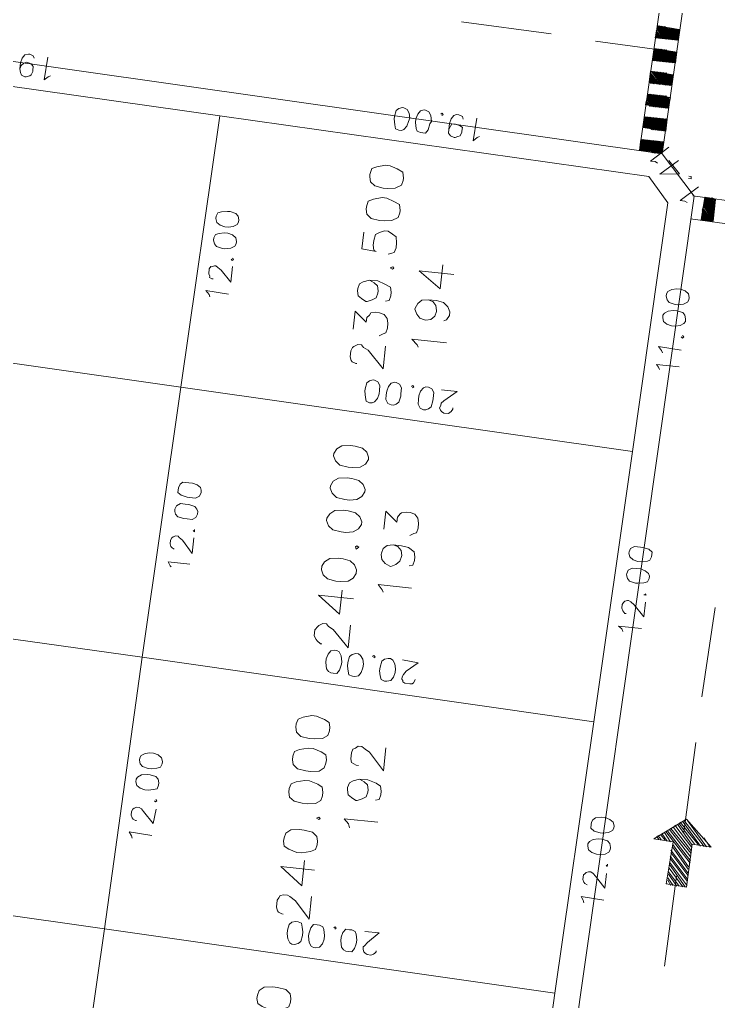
# Model space of a CAD drawing. Header units: metres. Extents: x -977055 to 805873, y -1033982 to 242021.
# Drawn here: x 2542.32 to 2573.11, y 827.98 to 871.23 of the extents above; entities that cross this region are included whole.
import ezdxf

# ---------------------------------------------------------------- set-up
doc = ezdxf.new("R2010")
doc.units = ezdxf.units.M
for name, color, linetype in [('PDF_acera', 7, 'Continuous'), ('PDF_areas por lote', 7, 'Continuous'), ('PDF_COTAS', 7, 'Continuous'), ('PDF_linea de centro', 7, 'Continuous'), ('PDF_LOTES', 7, 'Continuous'), ('PDF_No. lotes', 7, 'Continuous'), ('PDF_PASO DE CEBRA', 7, 'Continuous'), ('PDF_VIAS', 7, 'Continuous')]:
    doc.layers.add(name, color=color, linetype=linetype)

# ---------------------------------------------------------------- blocks, each defined once
blk = doc.blocks.new('CALLE')
at = {"layer": 'PDF_acera', "lineweight": 9}
blk.add_lwpolyline([(-236.319552, -99.828288), (-218.538432, -128.48976), (-140.386176, -131.156928), (-139.031424, -129.886848), (-137.973024, -98.769888), (-139.243104, -97.415136), (-233.102016, -94.1976)], dxfattribs=at)
at = {"layer": 'PDF_areas por lote', "lineweight": 9}
for points in [[(-170.021376, -118.921824), (-170.19072, -118.96416), (-170.275392, -119.133504), (-170.360064, -119.429856), (-170.360064, -119.5992), (-170.275392, -119.895552), (-170.19072, -120.064896), (-170.021376, -120.107232), (-169.894368, -120.107232), (-169.725024, -120.064896), (-169.598016, -119.895552), (-169.55568, -119.5992), (-169.55568, -119.429856), (-169.598016, -119.133504), (-169.725024, -118.96416), (-169.894368, -118.921824)], [(-164.433024, -119.260512), (-164.602368, -119.302848), (-164.68704, -119.472192), (-164.771712, -119.768544), (-164.771712, -119.937888), (-164.68704, -120.23424), (-164.602368, -120.403584), (-164.433024, -120.44592), (-164.306016, -120.44592), (-164.136672, -120.403584), (-164.009664, -120.23424), (-163.967328, -119.937888), (-163.967328, -119.768544), (-164.009664, -119.472192), (-164.136672, -119.302848), (-164.306016, -119.260512)], [(-162.697248, -119.260512), (-162.866592, -119.302848), (-162.9936, -119.472192), (-163.035936, -119.768544), (-163.035936, -119.937888), (-162.9936, -120.23424), (-162.866592, -120.403584), (-162.697248, -120.44592), (-162.57024, -120.44592), (-162.400896, -120.403584), (-162.316224, -120.23424), (-162.231552, -119.937888), (-162.231552, -119.768544), (-162.316224, -119.472192), (-162.400896, -119.302848), (-162.57024, -119.260512)], [(-161.554176, -119.260512), (-161.72352, -119.302848), (-161.850528, -119.472192), (-161.892864, -119.768544), (-161.892864, -119.937888), (-161.850528, -120.23424), (-161.72352, -120.403584), (-161.554176, -120.44592), (-161.427168, -120.44592), (-161.257824, -120.403584), (-161.173152, -120.23424), (-161.08848, -119.937888), (-161.08848, -119.768544), (-161.173152, -119.472192), (-161.257824, -119.302848), (-161.427168, -119.260512)], [(-160.411104, -119.260512), (-160.580448, -119.302848), (-160.707456, -119.472192), (-160.749792, -119.768544), (-160.749792, -119.937888), (-160.707456, -120.23424), (-160.580448, -120.403584), (-160.411104, -120.44592), (-160.284096, -120.44592), (-160.114752, -120.403584), (-160.03008, -120.23424), (-159.945408, -119.937888), (-159.945408, -119.768544), (-160.03008, -119.472192), (-160.114752, -119.302848), (-160.284096, -119.260512)], [(-154.822752, -119.556864), (-154.992096, -119.641536), (-155.119104, -119.81088), (-155.16144, -120.107232), (-155.16144, -120.276576), (-155.119104, -120.530592), (-154.992096, -120.699936), (-154.822752, -120.784608), (-154.695744, -120.784608), (-154.5264, -120.699936), (-154.399392, -120.530592), (-154.357056, -120.276576), (-154.357056, -120.107232), (-154.399392, -119.81088), (-154.5264, -119.641536), (-154.695744, -119.556864)], [(-153.086976, -119.556864), (-153.25632, -119.641536), (-153.383328, -119.81088), (-153.425664, -120.107232), (-153.425664, -120.276576), (-153.383328, -120.530592), (-153.25632, -120.699936), (-153.086976, -120.784608), (-153.002304, -120.784608), (-152.83296, -120.699936), (-152.705952, -120.530592), (-152.663616, -120.276576), (-152.663616, -120.107232), (-152.705952, -119.81088), (-152.83296, -119.641536), (-153.002304, -119.556864)], [(-151.943904, -119.556864), (-152.113248, -119.641536), (-152.240256, -119.81088), (-152.282592, -120.107232), (-152.282592, -120.276576), (-152.240256, -120.530592), (-152.113248, -120.699936), (-151.943904, -120.784608), (-151.859232, -120.784608), (-151.689888, -120.699936), (-151.56288, -120.530592), (-151.520544, -120.276576), (-151.520544, -120.107232), (-151.56288, -119.81088), (-151.689888, -119.641536), (-151.859232, -119.556864)], [(-150.800832, -119.556864), (-150.970176, -119.641536), (-151.097184, -119.81088), (-151.13952, -120.107232), (-151.13952, -120.276576), (-151.097184, -120.530592), (-150.970176, -120.699936), (-150.800832, -120.784608), (-150.71616, -120.784608), (-150.546816, -120.699936), (-150.419808, -120.530592), (-150.377472, -120.276576), (-150.377472, -120.107232), (-150.419808, -119.81088), (-150.546816, -119.641536), (-150.71616, -119.556864)], [(-142.079616, -119.768544), (-142.24896, -119.81088), (-142.375968, -119.980224), (-142.418304, -120.276576), (-142.418304, -120.44592), (-142.375968, -120.699936), (-142.24896, -120.911616), (-142.079616, -120.953952), (-141.994944, -120.953952), (-141.783264, -120.911616), (-141.698592, -120.699936), (-141.61392, -120.44592), (-141.61392, -120.276576), (-141.698592, -119.980224), (-141.783264, -119.81088), (-141.994944, -119.768544)], [(-140.936544, -119.768544), (-141.105888, -119.81088), (-141.232896, -119.980224), (-141.275232, -120.276576), (-141.275232, -120.44592), (-141.232896, -120.699936), (-141.105888, -120.911616), (-140.936544, -120.953952), (-140.851872, -120.953952), (-140.640192, -120.911616), (-140.55552, -120.699936), (-140.470848, -120.44592), (-140.470848, -120.276576), (-140.55552, -119.980224), (-140.640192, -119.81088), (-140.851872, -119.768544)], [(-163.501632, -120.318912), (-163.543968, -120.403584), (-163.501632, -120.44592), (-163.459296, -120.403584)], [(-153.89136, -120.6576), (-153.976032, -120.699936), (-153.89136, -120.784608), (-153.849024, -120.699936)], [(-144.027072, -120.826944), (-144.069408, -120.911616), (-144.027072, -120.953952), (-143.984736, -120.911616)]]:
    blk.add_lwpolyline(points, close=True, dxfattribs=at)
for points in [[(-166.973184, -119.514528), (-166.973184, -119.472192), (-166.930848, -119.345184), (-166.888512, -119.302848), (-166.761504, -119.260512), (-166.507488, -119.260512), (-166.422816, -119.302848), (-166.338144, -119.345184), (-166.295808, -119.472192), (-166.295808, -119.5992), (-166.338144, -119.683872), (-166.465152, -119.895552), (-167.057856, -120.44592), (-166.253472, -120.44592)], [(-165.32208, -120.44592), (-165.32208, -119.260512), (-165.914784, -120.064896), (-165.025728, -120.064896)], [(-157.405248, -119.853216), (-157.405248, -119.81088), (-157.320576, -119.683872), (-157.27824, -119.641536), (-157.151232, -119.556864), (-156.939552, -119.556864), (-156.812544, -119.641536), (-156.770208, -119.683872), (-156.685536, -119.81088), (-156.685536, -119.937888), (-156.770208, -120.02256), (-156.85488, -120.191904), (-157.447584, -120.784608), (-156.6432, -120.784608)], [(-155.711808, -120.784608), (-155.711808, -119.556864), (-156.304512, -120.361248), (-155.457792, -120.361248)], [(-147.498624, -120.02256), (-147.498624, -119.980224), (-147.456288, -119.853216), (-147.413952, -119.81088), (-147.286944, -119.768544), (-147.075264, -119.768544), (-146.948256, -119.81088), (-146.90592, -119.853216), (-146.821248, -119.980224), (-146.821248, -120.107232), (-146.90592, -120.191904), (-146.990592, -120.361248), (-147.583296, -120.953952), (-146.778912, -120.953952)], [(-146.313216, -119.768544), (-145.678176, -119.768544), (-146.016864, -120.191904), (-145.84752, -120.191904), (-145.762848, -120.276576), (-145.678176, -120.318912), (-145.63584, -120.488256), (-145.63584, -120.615264), (-145.678176, -120.784608), (-145.805184, -120.911616), (-145.974528, -120.953952), (-146.143872, -120.953952), (-146.313216, -120.911616), (-146.355552, -120.826944), (-146.440224, -120.699936)], [(-144.535104, -120.149568), (-144.619776, -120.318912), (-144.704448, -120.44592), (-144.873792, -120.488256), (-144.958464, -120.488256), (-145.127808, -120.44592), (-145.21248, -120.318912), (-145.297152, -120.149568), (-145.297152, -120.107232), (-145.21248, -119.937888), (-145.127808, -119.81088), (-144.958464, -119.768544), (-144.873792, -119.768544), (-144.704448, -119.81088), (-144.619776, -119.937888), (-144.535104, -120.149568), (-144.535104, -120.44592), (-144.619776, -120.699936), (-144.704448, -120.911616), (-144.873792, -120.953952), (-145.0008, -120.953952), (-145.170144, -120.911616), (-145.21248, -120.784608)], [(-142.884, -119.768544), (-143.476704, -119.768544), (-143.51904, -120.276576), (-143.476704, -120.191904), (-143.30736, -120.149568), (-143.138016, -120.149568), (-142.926336, -120.191904), (-142.841664, -120.318912), (-142.756992, -120.488256), (-142.756992, -120.615264), (-142.841664, -120.784608), (-142.926336, -120.911616), (-143.138016, -120.953952), (-143.30736, -120.953952), (-143.476704, -120.911616), (-143.51904, -120.826944), (-143.561376, -120.699936)]]:
    blk.add_lwpolyline(points, dxfattribs=at)
at = {"layer": 'PDF_COTAS', "lineweight": 9}
for points in [[(-138.481056, -107.152416), (-138.354048, -107.194752), (-138.269376, -107.279424), (-138.22704, -107.364096), (-138.22704, -107.406432), (-138.269376, -107.53344), (-138.354048, -107.618112), (-138.481056, -107.618112), (-138.523392, -107.618112), (-138.6504, -107.575776), (-138.692736, -107.53344), (-138.735072, -107.406432), (-138.735072, -107.364096), (-138.692736, -107.237088), (-138.608064, -107.194752), (-138.481056, -107.152416), (-138.269376, -107.152416), (-138.100032, -107.194752), (-137.973024, -107.279424), (-137.930688, -107.406432), (-137.930688, -107.448768), (-137.973024, -107.575776), (-138.057696, -107.618112)], [(-138.608064, -108.253152), (-138.6504, -108.16848), (-138.777408, -108.041472), (-137.973024, -108.083808)], [(-138.523392, -122.054688), (-138.481056, -122.097024), (-138.43872, -122.054688), (-138.481056, -122.012352)], [(-138.989088, -122.35104), (-138.86208, -122.393376), (-138.777408, -122.435712), (-138.777408, -122.56272), (-138.777408, -122.605056), (-138.819744, -122.732064), (-138.86208, -122.816736), (-138.989088, -122.816736), (-139.031424, -122.816736), (-139.158432, -122.7744), (-139.200768, -122.689728), (-139.243104, -122.605056), (-139.243104, -122.56272), (-139.200768, -122.435712), (-139.116096, -122.35104), (-138.989088, -122.35104), (-138.777408, -122.35104), (-138.608064, -122.393376), (-138.481056, -122.478048), (-138.43872, -122.56272), (-138.43872, -122.647392), (-138.481056, -122.7744), (-138.565728, -122.816736)], [(-139.116096, -123.451776), (-139.158432, -123.367104), (-139.28544, -123.240096), (-138.481056, -123.282432)], [(-139.370112, -129.75984), (-139.327776, -129.675168), (-139.327776, -129.505824), (-138.777408, -130.098528)], [(-165.449088, -129.97152), (-165.364416, -129.929184), (-165.237408, -129.844512), (-165.279744, -130.648896)], [(-164.814048, -130.013856), (-164.771712, -129.929184), (-164.729376, -129.886848), (-164.644704, -129.844512), (-164.47536, -129.844512), (-164.433024, -129.886848), (-164.390688, -129.929184), (-164.348352, -130.013856), (-164.348352, -130.098528), (-164.390688, -130.1832), (-164.47536, -130.267872), (-164.856384, -130.648896), (-164.348352, -130.648896)], [(-155.838816, -130.310208), (-155.754144, -130.267872), (-155.669472, -130.140864), (-155.669472, -130.945248)], [(-155.203776, -130.352544), (-155.203776, -130.310208), (-155.16144, -130.267872), (-155.119104, -130.225536), (-155.034432, -130.1832), (-154.907424, -130.1832), (-154.822752, -130.225536), (-154.780416, -130.267872), (-154.73808, -130.352544), (-154.73808, -130.39488), (-154.780416, -130.479552), (-154.865088, -130.60656), (-155.246112, -130.987584), (-154.73808, -130.987584)], [(-139.200768, -130.479552), (-139.751136, -129.886848), (-139.666464, -130.564224), (-139.243104, -130.140864)], [(-146.567232, -130.60656), (-146.48256, -130.564224), (-146.397888, -130.479552), (-146.397888, -131.283936)], [(-145.974528, -130.648896), (-145.889856, -130.60656), (-145.762848, -130.479552), (-145.805184, -131.283936)], [(-164.052, -130.60656), (-164.094336, -130.648896), (-164.052, -130.648896), (-164.009664, -130.648896)], [(-140.640192, -130.945248), (-140.597856, -130.860576), (-140.597856, -130.691232), (-140.047488, -131.283936)], [(-154.484064, -130.902912), (-154.484064, -130.945248), (-154.484064, -130.987584), (-154.441728, -130.945248)], [(-139.793472, -130.902912), (-139.793472, -130.987584), (-139.7088, -130.987584), (-139.7088, -130.902912)], [(-145.339488, -131.2416), (-145.381824, -131.283936), (-145.339488, -131.326272), (-145.297152, -131.283936)]]:
    blk.add_lwpolyline(points, dxfattribs=at)
for points in [[(-164.729376, -114.645888), (-164.68704, -113.841504), (-164.814048, -113.926176), (-164.89872, -113.968512), (-164.814048, -113.926176), (-164.68704, -113.841504)], [(-163.797984, -114.688224), (-164.306016, -114.645888), (-163.924992, -114.264864), (-163.84032, -114.180192), (-163.797984, -114.09552), (-163.797984, -114.010848), (-163.84032, -113.926176), (-163.882656, -113.88384), (-163.967328, -113.841504), (-164.094336, -113.841504), (-164.179008, -113.88384), (-164.221344, -113.926176), (-164.26368, -114.010848), (-164.26368, -114.053184), (-164.26368, -114.010848), (-164.221344, -113.926176), (-164.179008, -113.88384), (-164.094336, -113.841504), (-163.967328, -113.841504), (-163.882656, -113.88384), (-163.84032, -113.926176), (-163.797984, -114.010848), (-163.797984, -114.09552), (-163.84032, -114.180192), (-163.924992, -114.264864), (-164.306016, -114.645888)], [(-162.908928, -113.88384), (-163.035936, -113.926176), (-163.120608, -114.053184), (-163.162944, -114.222528), (-163.162944, -114.349536), (-163.120608, -114.51888), (-163.078272, -114.645888), (-162.951264, -114.688224), (-162.866592, -114.688224), (-162.739584, -114.645888), (-162.654912, -114.561216), (-162.612576, -114.349536), (-162.612576, -114.264864), (-162.654912, -114.053184), (-162.739584, -113.926176), (-162.824256, -113.88384)], [(-162.908928, -113.88384), (-163.035936, -113.926176), (-163.120608, -114.053184), (-163.162944, -114.222528), (-163.162944, -114.349536), (-163.120608, -114.51888), (-163.078272, -114.645888), (-162.951264, -114.688224), (-162.866592, -114.688224), (-162.739584, -114.645888), (-162.654912, -114.561216), (-162.612576, -114.349536), (-162.612576, -114.264864), (-162.654912, -114.053184), (-162.739584, -113.926176), (-162.824256, -113.88384)], [(-162.14688, -113.926176), (-162.273888, -113.968512), (-162.35856, -114.053184), (-162.400896, -114.264864), (-162.400896, -114.391872), (-162.35856, -114.561216), (-162.316224, -114.688224), (-162.189216, -114.73056), (-162.104544, -114.73056), (-161.977536, -114.688224), (-161.892864, -114.561216), (-161.850528, -114.391872), (-161.850528, -114.264864), (-161.892864, -114.09552), (-161.977536, -113.968512), (-162.062208, -113.926176)], [(-162.14688, -113.926176), (-162.273888, -113.968512), (-162.35856, -114.053184), (-162.400896, -114.264864), (-162.400896, -114.391872), (-162.35856, -114.561216), (-162.316224, -114.688224), (-162.189216, -114.73056), (-162.104544, -114.73056), (-161.977536, -114.688224), (-161.892864, -114.561216), (-161.850528, -114.391872), (-161.850528, -114.264864), (-161.892864, -114.09552), (-161.977536, -113.968512), (-162.062208, -113.926176)], [(-155.119104, -114.94224), (-155.119104, -114.180192), (-155.246112, -114.264864), (-155.288448, -114.3072), (-155.246112, -114.264864), (-155.119104, -114.180192)], [(-154.187712, -114.984576), (-154.73808, -114.984576), (-154.31472, -114.603552), (-154.230048, -114.476544), (-154.187712, -114.434208), (-154.187712, -114.349536), (-154.230048, -114.264864), (-154.272384, -114.222528), (-154.357056, -114.180192), (-154.484064, -114.180192), (-154.568736, -114.222528), (-154.611072, -114.264864), (-154.653408, -114.349536), (-154.611072, -114.264864), (-154.568736, -114.222528), (-154.484064, -114.180192), (-154.357056, -114.180192), (-154.272384, -114.222528), (-154.230048, -114.264864), (-154.187712, -114.349536), (-154.187712, -114.434208), (-154.230048, -114.476544), (-154.31472, -114.603552), (-154.73808, -114.984576)], [(-153.340992, -114.222528), (-153.425664, -114.264864), (-153.510336, -114.349536), (-153.552672, -114.561216), (-153.552672, -114.688224), (-153.552672, -114.857568), (-153.468, -114.984576), (-153.340992, -115.026912), (-153.25632, -115.026912), (-153.171648, -114.984576), (-153.086976, -114.899904), (-153.04464, -114.688224), (-153.04464, -114.561216), (-153.04464, -114.391872), (-153.129312, -114.264864), (-153.25632, -114.222528)], [(-153.340992, -114.222528), (-153.425664, -114.264864), (-153.510336, -114.349536), (-153.552672, -114.561216), (-153.552672, -114.688224), (-153.552672, -114.857568), (-153.468, -114.984576), (-153.340992, -115.026912), (-153.25632, -115.026912), (-153.171648, -114.984576), (-153.086976, -114.899904), (-153.04464, -114.688224), (-153.04464, -114.561216), (-153.04464, -114.391872), (-153.129312, -114.264864), (-153.25632, -114.222528)], [(-152.578944, -114.264864), (-152.663616, -114.264864), (-152.748288, -114.391872), (-152.790624, -114.603552), (-152.790624, -114.688224), (-152.790624, -114.899904), (-152.705952, -115.026912), (-152.578944, -115.069248), (-152.494272, -115.069248), (-152.4096, -115.026912), (-152.324928, -114.899904), (-152.282592, -114.73056), (-152.282592, -114.603552), (-152.282592, -114.391872), (-152.367264, -114.3072), (-152.494272, -114.264864)], [(-152.578944, -114.264864), (-152.663616, -114.264864), (-152.748288, -114.391872), (-152.790624, -114.603552), (-152.790624, -114.688224), (-152.790624, -114.899904), (-152.705952, -115.026912), (-152.578944, -115.069248), (-152.494272, -115.069248), (-152.4096, -115.026912), (-152.324928, -114.899904), (-152.282592, -114.73056), (-152.282592, -114.603552), (-152.282592, -114.391872), (-152.367264, -114.3072), (-152.494272, -114.264864)], [(-163.459296, -114.645888), (-163.501632, -114.688224), (-163.543968, -114.645888), (-163.501632, -114.603552), (-163.543968, -114.645888), (-163.501632, -114.688224)], [(-145.551168, -115.280928), (-145.508832, -114.476544), (-145.63584, -114.603552), (-145.720512, -114.645888), (-145.63584, -114.603552), (-145.508832, -114.476544)], [(-144.57744, -115.323264), (-145.127808, -115.323264), (-144.746784, -114.94224), (-144.662112, -114.815232), (-144.619776, -114.73056), (-144.619776, -114.688224), (-144.662112, -114.603552), (-144.662112, -114.561216), (-144.746784, -114.51888), (-144.916128, -114.51888), (-145.0008, -114.561216), (-145.043136, -114.561216), (-145.085472, -114.645888), (-145.085472, -114.688224), (-145.085472, -114.645888), (-145.043136, -114.561216), (-145.0008, -114.561216), (-144.916128, -114.51888), (-144.746784, -114.51888), (-144.662112, -114.561216), (-144.662112, -114.603552), (-144.619776, -114.688224), (-144.619776, -114.73056), (-144.662112, -114.815232), (-144.746784, -114.94224), (-145.127808, -115.323264)], [(-143.73072, -114.561216), (-143.857728, -114.603552), (-143.9424, -114.688224), (-143.984736, -114.899904), (-143.984736, -114.984576), (-143.9424, -115.196256), (-143.857728, -115.323264), (-143.773056, -115.3656), (-143.688384, -115.3656), (-143.561376, -115.323264), (-143.476704, -115.196256), (-143.434368, -115.026912), (-143.434368, -114.899904), (-143.476704, -114.73056), (-143.51904, -114.603552), (-143.646048, -114.561216)], [(-143.73072, -114.561216), (-143.857728, -114.603552), (-143.9424, -114.688224), (-143.984736, -114.899904), (-143.984736, -114.984576), (-143.9424, -115.196256), (-143.857728, -115.323264), (-143.773056, -115.3656), (-143.688384, -115.3656), (-143.561376, -115.323264), (-143.476704, -115.196256), (-143.434368, -115.026912), (-143.434368, -114.899904), (-143.476704, -114.73056), (-143.51904, -114.603552), (-143.646048, -114.561216)], [(-142.968672, -114.561216), (-143.09568, -114.603552), (-143.180352, -114.73056), (-143.222688, -114.899904), (-143.222688, -115.026912), (-143.180352, -115.196256), (-143.09568, -115.323264), (-143.011008, -115.3656), (-142.926336, -115.3656), (-142.799328, -115.323264), (-142.714656, -115.238592), (-142.67232, -115.026912), (-142.67232, -114.94224), (-142.714656, -114.73056), (-142.756992, -114.603552), (-142.884, -114.561216)], [(-142.968672, -114.561216), (-143.09568, -114.603552), (-143.180352, -114.73056), (-143.222688, -114.899904), (-143.222688, -115.026912), (-143.180352, -115.196256), (-143.09568, -115.323264), (-143.011008, -115.3656), (-142.926336, -115.3656), (-142.799328, -115.323264), (-142.714656, -115.238592), (-142.67232, -115.026912), (-142.67232, -114.94224), (-142.714656, -114.73056), (-142.756992, -114.603552), (-142.884, -114.561216)], [(-153.89136, -114.984576), (-153.933696, -114.984576), (-153.976032, -114.984576), (-153.933696, -114.94224), (-153.976032, -114.984576), (-153.933696, -114.984576)], [(-144.281088, -115.280928), (-144.323424, -115.323264), (-144.36576, -115.280928), (-144.323424, -115.238592), (-144.36576, -115.280928), (-144.323424, -115.323264)], [(-167.989248, -120.02256), (-167.946912, -120.149568), (-167.86224, -120.23424), (-167.65056, -120.276576), (-167.523552, -120.276576), (-167.354208, -120.23424), (-167.2272, -120.191904), (-167.184864, -120.064896), (-167.184864, -119.980224), (-167.2272, -119.853216), (-167.311872, -119.768544), (-167.523552, -119.726208), (-167.65056, -119.726208), (-167.819904, -119.768544), (-167.946912, -119.853216), (-167.989248, -119.937888)], [(-167.989248, -120.02256), (-167.946912, -120.149568), (-167.86224, -120.23424), (-167.65056, -120.276576), (-167.523552, -120.276576), (-167.354208, -120.23424), (-167.2272, -120.191904), (-167.184864, -120.064896), (-167.184864, -119.980224), (-167.2272, -119.853216), (-167.311872, -119.768544), (-167.523552, -119.726208), (-167.65056, -119.726208), (-167.819904, -119.768544), (-167.946912, -119.853216), (-167.989248, -119.937888)], [(-158.378976, -120.361248), (-158.378976, -120.488256), (-158.251968, -120.572928), (-158.040288, -120.615264), (-157.955616, -120.615264), (-157.743936, -120.572928), (-157.616928, -120.488256), (-157.574592, -120.403584), (-157.574592, -120.318912), (-157.616928, -120.191904), (-157.743936, -120.107232), (-157.91328, -120.064896), (-158.040288, -120.064896), (-158.251968, -120.107232), (-158.33664, -120.191904), (-158.378976, -120.276576)], [(-158.378976, -120.361248), (-158.378976, -120.488256), (-158.251968, -120.572928), (-158.040288, -120.615264), (-157.955616, -120.615264), (-157.743936, -120.572928), (-157.616928, -120.488256), (-157.574592, -120.403584), (-157.574592, -120.318912), (-157.616928, -120.191904), (-157.743936, -120.107232), (-157.91328, -120.064896), (-158.040288, -120.064896), (-158.251968, -120.107232), (-158.33664, -120.191904), (-158.378976, -120.276576)], [(-168.031584, -120.784608), (-167.989248, -120.911616), (-167.86224, -120.996288), (-167.692896, -121.038624), (-167.565888, -121.038624), (-167.354208, -120.996288), (-167.269536, -120.953952), (-167.2272, -120.826944), (-167.2272, -120.742272), (-167.2272, -120.615264), (-167.354208, -120.530592), (-167.565888, -120.488256), (-167.65056, -120.488256), (-167.86224, -120.530592), (-167.989248, -120.615264), (-168.031584, -120.699936)], [(-168.031584, -120.784608), (-167.989248, -120.911616), (-167.86224, -120.996288), (-167.692896, -121.038624), (-167.565888, -121.038624), (-167.354208, -120.996288), (-167.269536, -120.953952), (-167.2272, -120.826944), (-167.2272, -120.742272), (-167.2272, -120.615264), (-167.354208, -120.530592), (-167.565888, -120.488256), (-167.65056, -120.488256), (-167.86224, -120.530592), (-167.989248, -120.615264), (-168.031584, -120.699936)], [(-148.81104, -120.699936), (-148.768704, -120.784608), (-148.641696, -120.86928), (-148.472352, -120.911616), (-148.345344, -120.911616), (-148.176, -120.911616), (-148.048992, -120.826944), (-148.006656, -120.699936), (-148.006656, -120.6576), (-148.048992, -120.530592), (-148.133664, -120.44592), (-148.345344, -120.403584), (-148.430016, -120.403584), (-148.641696, -120.44592), (-148.768704, -120.488256), (-148.81104, -120.615264)], [(-148.81104, -120.699936), (-148.768704, -120.784608), (-148.641696, -120.86928), (-148.472352, -120.911616), (-148.345344, -120.911616), (-148.176, -120.911616), (-148.048992, -120.826944), (-148.006656, -120.699936), (-148.006656, -120.6576), (-148.048992, -120.530592), (-148.133664, -120.44592), (-148.345344, -120.403584), (-148.430016, -120.403584), (-148.641696, -120.44592), (-148.768704, -120.488256), (-148.81104, -120.615264)], [(-139.200768, -120.699936), (-139.158432, -120.784608), (-139.031424, -120.86928), (-138.86208, -120.911616), (-138.735072, -120.953952), (-138.565728, -120.911616), (-138.43872, -120.826944), (-138.396384, -120.699936), (-138.396384, -120.6576), (-138.43872, -120.530592), (-138.523392, -120.44592), (-138.735072, -120.403584), (-138.819744, -120.403584), (-139.031424, -120.44592), (-139.158432, -120.488256), (-139.200768, -120.615264)], [(-158.421312, -121.123296), (-158.378976, -121.250304), (-158.251968, -121.334976), (-158.082624, -121.377312), (-157.955616, -121.377312), (-157.786272, -121.334976), (-157.659264, -121.250304), (-157.616928, -121.165632), (-157.616928, -121.08096), (-157.659264, -120.953952), (-157.743936, -120.86928), (-157.955616, -120.826944), (-158.082624, -120.826944), (-158.251968, -120.86928), (-158.378976, -120.911616), (-158.421312, -121.038624)], [(-158.421312, -121.123296), (-158.378976, -121.250304), (-158.251968, -121.334976), (-158.082624, -121.377312), (-157.955616, -121.377312), (-157.786272, -121.334976), (-157.659264, -121.250304), (-157.616928, -121.165632), (-157.616928, -121.08096), (-157.659264, -120.953952), (-157.743936, -120.86928), (-157.955616, -120.826944), (-158.082624, -120.826944), (-158.251968, -120.86928), (-158.378976, -120.911616), (-158.421312, -121.038624)], [(-148.81104, -121.461984), (-148.768704, -121.546656), (-148.684032, -121.631328), (-148.472352, -121.673664), (-148.38768, -121.673664), (-148.176, -121.673664), (-148.048992, -121.588992), (-148.006656, -121.461984), (-148.006656, -121.419648), (-148.048992, -121.29264), (-148.176, -121.207968), (-148.345344, -121.165632), (-148.472352, -121.165632), (-148.641696, -121.165632), (-148.768704, -121.250304), (-148.81104, -121.377312)], [(-148.81104, -121.461984), (-148.768704, -121.546656), (-148.684032, -121.631328), (-148.472352, -121.673664), (-148.38768, -121.673664), (-148.176, -121.673664), (-148.048992, -121.588992), (-148.006656, -121.461984), (-148.006656, -121.419648), (-148.048992, -121.29264), (-148.176, -121.207968), (-148.345344, -121.165632), (-148.472352, -121.165632), (-148.641696, -121.165632), (-148.768704, -121.250304), (-148.81104, -121.377312)], [(-139.200768, -121.461984), (-139.200768, -121.546656), (-139.07376, -121.631328), (-138.86208, -121.673664), (-138.777408, -121.716), (-138.565728, -121.673664), (-138.43872, -121.588992), (-138.396384, -121.461984), (-138.396384, -121.419648), (-138.43872, -121.29264), (-138.565728, -121.207968), (-138.735072, -121.165632), (-138.86208, -121.165632), (-139.07376, -121.207968), (-139.158432, -121.250304), (-139.200768, -121.377312)], [(-167.269536, -121.334976), (-167.2272, -121.377312), (-167.269536, -121.419648), (-167.311872, -121.377312), (-167.269536, -121.419648), (-167.2272, -121.377312)], [(-168.031584, -121.92768), (-168.031584, -122.054688), (-167.904576, -122.13936), (-167.735232, -122.181696), (-167.608224, -122.181696), (-167.396544, -122.13936), (-167.311872, -122.097024), (-167.269536, -121.970016), (-167.269536, -121.885344), (-167.269536, -121.758336), (-167.396544, -121.673664), (-167.565888, -121.631328), (-167.692896, -121.631328), (-167.904576, -121.673664), (-167.989248, -121.758336), (-168.031584, -121.843008)], [(-168.031584, -121.92768), (-168.031584, -122.054688), (-167.904576, -122.13936), (-167.735232, -122.181696), (-167.608224, -122.181696), (-167.396544, -122.13936), (-167.311872, -122.097024), (-167.269536, -121.970016), (-167.269536, -121.885344), (-167.269536, -121.758336), (-167.396544, -121.673664), (-167.565888, -121.631328), (-167.692896, -121.631328), (-167.904576, -121.673664), (-167.989248, -121.758336), (-168.031584, -121.843008)], [(-157.659264, -121.673664), (-157.616928, -121.716), (-157.659264, -121.758336), (-157.7016, -121.716), (-157.659264, -121.758336), (-157.616928, -121.716)], [(-158.463648, -122.266368), (-158.421312, -122.393376), (-158.294304, -122.478048), (-158.12496, -122.520384), (-157.997952, -122.520384), (-157.828608, -122.478048), (-157.7016, -122.393376), (-157.659264, -122.308704), (-157.659264, -122.224032), (-157.7016, -122.097024), (-157.786272, -122.012352), (-157.997952, -121.970016), (-158.12496, -121.970016), (-158.294304, -122.012352), (-158.421312, -122.054688), (-158.463648, -122.181696)], [(-158.463648, -122.266368), (-158.421312, -122.393376), (-158.294304, -122.478048), (-158.12496, -122.520384), (-157.997952, -122.520384), (-157.828608, -122.478048), (-157.7016, -122.393376), (-157.659264, -122.308704), (-157.659264, -122.224032), (-157.7016, -122.097024), (-157.786272, -122.012352), (-157.997952, -121.970016), (-158.12496, -121.970016), (-158.294304, -122.012352), (-158.421312, -122.054688), (-158.463648, -122.181696)], [(-148.091328, -122.012352), (-148.048992, -122.054688), (-148.091328, -122.097024), (-148.133664, -122.054688), (-148.091328, -122.097024), (-148.048992, -122.054688)], [(-167.269536, -122.435712), (-167.269536, -122.943744), (-167.65056, -122.56272), (-167.777568, -122.478048), (-167.819904, -122.435712), (-167.904576, -122.435712), (-167.989248, -122.478048), (-168.031584, -122.520384), (-168.07392, -122.605056), (-168.07392, -122.732064), (-168.031584, -122.816736), (-167.989248, -122.859072), (-167.946912, -122.901408), (-167.904576, -122.901408), (-167.946912, -122.901408), (-167.989248, -122.859072), (-168.031584, -122.816736), (-168.07392, -122.732064), (-168.07392, -122.605056), (-168.031584, -122.520384), (-167.989248, -122.478048), (-167.904576, -122.435712), (-167.819904, -122.435712), (-167.777568, -122.478048), (-167.65056, -122.56272), (-167.269536, -122.943744)], [(-148.853376, -122.605056), (-148.81104, -122.689728), (-148.726368, -122.7744), (-148.514688, -122.816736), (-148.430016, -122.816736), (-148.218336, -122.816736), (-148.091328, -122.732064), (-148.048992, -122.605056), (-148.048992, -122.520384), (-148.091328, -122.435712), (-148.218336, -122.35104), (-148.38768, -122.308704), (-148.514688, -122.308704), (-148.684032, -122.308704), (-148.81104, -122.393376), (-148.853376, -122.520384)], [(-148.853376, -122.605056), (-148.81104, -122.689728), (-148.726368, -122.7744), (-148.514688, -122.816736), (-148.430016, -122.816736), (-148.218336, -122.816736), (-148.091328, -122.732064), (-148.048992, -122.605056), (-148.048992, -122.520384), (-148.091328, -122.435712), (-148.218336, -122.35104), (-148.38768, -122.308704), (-148.514688, -122.308704), (-148.684032, -122.308704), (-148.81104, -122.393376), (-148.853376, -122.520384)], [(-157.659264, -122.732064), (-157.7016, -123.282432), (-158.040288, -122.901408), (-158.167296, -122.816736), (-158.251968, -122.7744), (-158.33664, -122.7744), (-158.378976, -122.816736), (-158.421312, -122.816736), (-158.463648, -122.901408), (-158.463648, -123.070752), (-158.463648, -123.155424), (-158.421312, -123.19776), (-158.33664, -123.240096), (-158.294304, -123.240096), (-158.33664, -123.240096), (-158.421312, -123.19776), (-158.463648, -123.155424), (-158.463648, -123.070752), (-158.463648, -122.901408), (-158.421312, -122.816736), (-158.378976, -122.816736), (-158.33664, -122.7744), (-158.251968, -122.7744), (-158.167296, -122.816736), (-158.040288, -122.901408), (-157.7016, -123.282432)], [(-148.091328, -123.070752), (-148.091328, -123.62112), (-148.472352, -123.19776), (-148.557024, -123.113088), (-148.641696, -123.113088), (-148.726368, -123.070752), (-148.81104, -123.113088), (-148.853376, -123.155424), (-148.895712, -123.240096), (-148.895712, -123.40944), (-148.853376, -123.451776), (-148.81104, -123.494112), (-148.726368, -123.536448), (-148.684032, -123.536448), (-148.726368, -123.536448), (-148.81104, -123.494112), (-148.853376, -123.451776), (-148.895712, -123.40944), (-148.895712, -123.240096), (-148.853376, -123.155424), (-148.81104, -123.113088), (-148.726368, -123.070752), (-148.641696, -123.113088), (-148.557024, -123.113088), (-148.472352, -123.19776), (-148.091328, -123.62112)], [(-163.459296, -129.886848), (-163.586304, -129.929184), (-163.670976, -130.056192), (-163.713312, -130.225536), (-163.713312, -130.352544), (-163.670976, -130.521888), (-163.586304, -130.648896), (-163.501632, -130.691232), (-163.41696, -130.691232), (-163.289952, -130.648896), (-163.20528, -130.564224), (-163.162944, -130.352544), (-163.162944, -130.225536), (-163.20528, -130.056192), (-163.289952, -129.929184), (-163.374624, -129.886848)], [(-162.697248, -129.929184), (-162.824256, -129.929184), (-162.908928, -130.056192), (-162.951264, -130.267872), (-162.951264, -130.352544), (-162.908928, -130.564224), (-162.824256, -130.691232), (-162.739584, -130.733568), (-162.654912, -130.733568), (-162.527904, -130.691232), (-162.443232, -130.564224), (-162.400896, -130.39488), (-162.400896, -130.267872), (-162.443232, -130.056192), (-162.527904, -129.97152), (-162.612576, -129.929184)], [(-153.849024, -130.225536), (-153.976032, -130.267872), (-154.060704, -130.352544), (-154.10304, -130.564224), (-154.10304, -130.648896), (-154.060704, -130.860576), (-154.018368, -130.987584), (-153.89136, -131.02992), (-153.806688, -131.02992), (-153.722016, -130.987584), (-153.637344, -130.860576), (-153.595008, -130.691232), (-153.595008, -130.564224), (-153.595008, -130.39488), (-153.67968, -130.267872), (-153.806688, -130.225536)], [(-153.086976, -130.225536), (-153.213984, -130.267872), (-153.298656, -130.39488), (-153.340992, -130.564224), (-153.340992, -130.691232), (-153.298656, -130.902912), (-153.25632, -130.987584), (-153.129312, -131.02992), (-153.04464, -131.02992), (-152.959968, -131.02992), (-152.875296, -130.902912), (-152.83296, -130.691232), (-152.83296, -130.60656), (-152.83296, -130.39488), (-152.917632, -130.267872), (-153.04464, -130.225536)], [(-144.746784, -130.521888), (-144.873792, -130.564224), (-144.958464, -130.691232), (-145.0008, -130.860576), (-145.0008, -130.987584), (-144.958464, -131.156928), (-144.873792, -131.283936), (-144.78912, -131.326272), (-144.704448, -131.326272), (-144.57744, -131.283936), (-144.492768, -131.199264), (-144.450432, -130.987584), (-144.450432, -130.860576), (-144.492768, -130.691232), (-144.57744, -130.564224), (-144.662112, -130.521888)], [(-143.984736, -130.564224), (-144.111744, -130.60656), (-144.196416, -130.691232), (-144.238752, -130.902912), (-144.238752, -130.987584), (-144.196416, -131.199264), (-144.111744, -131.326272), (-144.027072, -131.368608), (-143.9424, -131.368608), (-143.815392, -131.326272), (-143.73072, -131.199264), (-143.688384, -131.02992), (-143.688384, -130.902912), (-143.73072, -130.733568), (-143.815392, -130.60656), (-143.900064, -130.564224)]]:
    blk.add_lwpolyline(points, close=True, dxfattribs=at)
at = {"layer": 'PDF_linea de centro', "lineweight": 9}
for points in [[(-135.178848, -122.393376), (-135.26352, -125.568576)], [(-135.348192, -127.135008), (-135.432864, -130.013856)], [(-167.354208, -133.019712), (-164.179008, -133.104384)], [(-162.612576, -133.189056), (-159.437376, -133.273728)], [(-157.828608, -133.316064), (-154.653408, -133.443072)]]:
    blk.add_lwpolyline(points, dxfattribs=at)
at = {"layer": 'PDF_LOTES', "lineweight": 20}
for points in [[(-177.768864, -112.994784), (-168.158592, -113.333472), (-167.608224, -97.330464), (-177.218496, -96.991776)], [(-168.158592, -113.333472), (-158.54832, -113.629824), (-158.040288, -97.669152), (-167.608224, -97.330464)], [(-158.54832, -113.629824), (-148.980384, -113.968512), (-148.430016, -97.965504), (-158.040288, -97.669152)], [(-148.980384, -113.968512), (-139.370112, -114.3072), (-138.86208, -99.108576), (-139.624128, -98.261856), (-148.430016, -97.965504)], [(-178.319232, -128.997792), (-168.70896, -129.294144), (-168.158592, -113.333472), (-177.768864, -112.994784)], [(-168.70896, -129.294144), (-159.098688, -129.632832), (-158.54832, -113.629824), (-168.158592, -113.333472)], [(-159.098688, -129.632832), (-149.530752, -129.97152), (-148.980384, -113.968512), (-158.54832, -113.629824)], [(-149.530752, -129.97152), (-140.724864, -130.267872), (-139.878144, -129.505824), (-139.370112, -114.3072), (-148.980384, -113.968512)]]:
    blk.add_lwpolyline(points, close=True, dxfattribs=at)
at = {"layer": 'PDF_No. lotes', "lineweight": 20}
for points in [[(-163.713312, -121.50432), (-163.586304, -121.461984), (-163.41696, -121.29264), (-163.41696, -122.478048)], [(-161.977536, -121.673664), (-162.062208, -121.843008), (-162.14688, -121.970016), (-162.316224, -122.012352), (-162.400896, -122.012352), (-162.57024, -121.970016), (-162.654912, -121.843008), (-162.739584, -121.673664), (-162.739584, -121.631328), (-162.654912, -121.461984), (-162.57024, -121.334976), (-162.400896, -121.29264), (-162.316224, -121.29264), (-162.14688, -121.334976), (-162.062208, -121.461984), (-161.977536, -121.673664), (-161.977536, -121.970016), (-162.062208, -122.266368), (-162.14688, -122.435712), (-162.316224, -122.478048), (-162.443232, -122.478048), (-162.612576, -122.435712), (-162.654912, -122.308704)], [(-161.51184, -121.588992), (-161.51184, -121.50432), (-161.469504, -121.419648), (-161.427168, -121.334976), (-161.30016, -121.29264), (-161.08848, -121.29264), (-160.961472, -121.334976), (-160.919136, -121.419648), (-160.834464, -121.50432), (-160.834464, -121.631328), (-160.919136, -121.758336), (-161.003808, -121.92768), (-161.596512, -122.478048), (-160.792128, -122.478048)], [(-155.37312, -121.800672), (-155.288448, -121.758336), (-155.119104, -121.588992), (-155.119104, -122.7744)], [(-153.67968, -121.970016), (-153.722016, -122.13936), (-153.849024, -122.266368), (-154.018368, -122.308704), (-154.060704, -122.308704), (-154.230048, -122.266368), (-154.357056, -122.13936), (-154.441728, -121.970016), (-154.441728, -121.92768), (-154.357056, -121.758336), (-154.230048, -121.631328), (-154.060704, -121.588992), (-154.018368, -121.588992), (-153.849024, -121.631328), (-153.722016, -121.758336), (-153.67968, -121.970016), (-153.67968, -122.266368), (-153.722016, -122.520384), (-153.849024, -122.732064), (-154.018368, -122.7744), (-154.145376, -122.7744), (-154.31472, -122.732064), (-154.357056, -122.605056)], [(-153.171648, -121.588992), (-152.536608, -121.588992), (-152.875296, -122.012352), (-152.705952, -122.012352), (-152.578944, -122.097024), (-152.536608, -122.13936), (-152.494272, -122.308704), (-152.494272, -122.435712), (-152.536608, -122.605056), (-152.663616, -122.732064), (-152.83296, -122.7744), (-153.002304, -122.7744), (-153.171648, -122.732064), (-153.213984, -122.647392), (-153.298656, -122.520384)], [(-146.69424, -122.097024), (-146.609568, -122.054688), (-146.440224, -121.843008), (-146.440224, -123.070752)], [(-145.0008, -122.266368), (-145.043136, -122.435712), (-145.170144, -122.56272), (-145.339488, -122.605056), (-145.381824, -122.605056), (-145.551168, -122.56272), (-145.678176, -122.435712), (-145.720512, -122.266368), (-145.720512, -122.224032), (-145.678176, -122.054688), (-145.551168, -121.92768), (-145.381824, -121.843008), (-145.339488, -121.843008), (-145.170144, -121.92768), (-145.043136, -122.054688), (-145.0008, -122.266368), (-145.0008, -122.56272), (-145.043136, -122.816736), (-145.170144, -122.98608), (-145.339488, -123.070752), (-145.466496, -123.070752), (-145.63584, -122.98608), (-145.678176, -122.901408)], [(-144.027072, -123.070752), (-144.027072, -121.843008), (-144.57744, -122.647392), (-143.73072, -122.647392)]]:
    blk.add_lwpolyline(points, dxfattribs=at)
at = {"layer": 'PDF_PASO DE CEBRA', "lineweight": 9}
for points in [[(-139.031424, -129.886848), (-138.608064, -129.886848), (-138.608064, -129.082464), (-138.989088, -129.082464)], [(-138.22704, -129.929184), (-137.80368, -129.929184), (-137.80368, -129.1248), (-138.184704, -129.1248)], [(-137.422656, -129.929184), (-137.041632, -129.97152), (-136.999296, -129.167136), (-137.38032, -129.1248)], [(-136.618272, -129.97152), (-136.237248, -129.97152), (-136.194912, -129.167136), (-136.575936, -129.167136)], [(-135.813888, -130.013856), (-135.432864, -130.013856), (-135.390528, -129.209472), (-135.813888, -129.209472)], [(-135.009504, -130.013856), (-134.62848, -130.013856), (-134.586144, -129.251808), (-135.009504, -129.209472)], [(-141.19056, -131.918976), (-140.428512, -131.918976), (-140.386176, -131.537952), (-141.19056, -131.495616)]]:
    blk.add_lwpolyline(points, close=True, dxfattribs=at)
for points in [[(-138.989088, -129.082464), (-131.791968, -129.33648)], [(-138.989088, -129.1248), (-138.946752, -129.082464)], [(-138.989088, -129.167136), (-138.904416, -129.082464)], [(-138.989088, -129.209472), (-138.86208, -129.082464)], [(-138.989088, -129.251808), (-138.819744, -129.082464), (-138.989088, -129.294144)], [(-138.777408, -129.082464), (-138.989088, -129.33648), (-138.735072, -129.082464)], [(-138.989088, -129.378816), (-138.692736, -129.082464)], [(-138.989088, -129.421152), (-138.6504, -129.082464)], [(-138.989088, -129.463488), (-138.608064, -129.082464)], [(-138.989088, -129.505824), (-138.608064, -129.1248)], [(-138.22704, -129.421152), (-137.888352, -129.1248)], [(-138.22704, -129.463488), (-137.846016, -129.1248)], [(-138.22704, -129.505824), (-137.80368, -129.1248), (-138.22704, -129.505824)], [(-138.184704, -129.1248), (-138.184704, -129.1248)], [(-138.184704, -129.167136), (-138.142368, -129.1248)], [(-138.184704, -129.209472), (-138.100032, -129.1248)], [(-138.184704, -129.251808), (-138.057696, -129.1248)], [(-138.184704, -129.294144), (-138.01536, -129.1248), (-138.184704, -129.294144)], [(-138.184704, -129.33648), (-137.973024, -129.1248)], [(-138.184704, -129.378816), (-137.930688, -129.1248)], [(-137.38032, -129.251808), (-137.253312, -129.1248), (-137.422656, -129.294144)], [(-137.38032, -129.167136), (-137.38032, -129.1248)], [(-137.337984, -129.1248), (-137.38032, -129.209472), (-137.295648, -129.1248)], [(-139.031424, -129.54816), (-138.608064, -129.167136), (-139.031424, -129.590496), (-138.608064, -129.209472)], [(-139.031424, -129.632832), (-138.608064, -129.251808)], [(-139.031424, -129.675168), (-138.608064, -129.294144)], [(-139.031424, -129.717504), (-138.608064, -129.33648)], [(-139.031424, -129.75984), (-138.608064, -129.378816), (-139.031424, -129.802176), (-138.608064, -129.421152)], [(-139.031424, -129.844512), (-138.608064, -129.463488)], [(-138.22704, -129.54816), (-137.80368, -129.167136)], [(-138.22704, -129.590496), (-137.80368, -129.209472)], [(-138.22704, -129.632832), (-137.80368, -129.251808)], [(-138.22704, -129.675168), (-137.80368, -129.294144)], [(-138.22704, -129.717504), (-137.80368, -129.33648), (-138.22704, -129.75984), (-137.80368, -129.378816)], [(-138.22704, -129.802176), (-137.80368, -129.421152)], [(-138.22704, -129.844512), (-137.80368, -129.463488)], [(-137.422656, -129.33648), (-137.210976, -129.167136)], [(-137.422656, -129.378816), (-137.16864, -129.167136)], [(-137.422656, -129.421152), (-137.126304, -129.167136)], [(-137.083968, -129.167136), (-137.422656, -129.463488), (-137.041632, -129.167136)], [(-137.422656, -129.505824), (-136.999296, -129.167136), (-137.422656, -129.54816)], [(-137.422656, -129.590496), (-136.999296, -129.209472)], [(-137.422656, -129.632832), (-136.999296, -129.251808)], [(-137.422656, -129.675168), (-136.999296, -129.294144), (-137.422656, -129.675168)], [(-137.422656, -129.717504), (-136.999296, -129.33648)], [(-137.422656, -129.75984), (-136.999296, -129.378816)], [(-137.422656, -129.802176), (-136.999296, -129.421152)], [(-137.422656, -129.844512), (-136.999296, -129.463488)], [(-136.618272, -129.167136), (-136.575936, -129.167136)], [(-136.618272, -129.209472), (-136.5336, -129.167136)], [(-136.618272, -129.251808), (-136.491264, -129.167136), (-136.618272, -129.294144)], [(-136.618272, -129.33648), (-136.448928, -129.167136)], [(-136.618272, -129.378816), (-136.406592, -129.167136)], [(-136.364256, -129.167136), (-136.618272, -129.421152), (-136.32192, -129.167136)], [(-136.618272, -129.463488), (-136.279584, -129.167136)], [(-136.618272, -129.505824), (-136.237248, -129.167136), (-136.618272, -129.54816)], [(-136.618272, -129.590496), (-136.194912, -129.209472), (-136.618272, -129.632832), (-136.194912, -129.251808)], [(-136.618272, -129.675168), (-136.194912, -129.294144)], [(-136.618272, -129.717504), (-136.194912, -129.33648)], [(-136.618272, -129.75984), (-136.194912, -129.378816)], [(-136.618272, -129.802176), (-136.194912, -129.421152)], [(-136.618272, -129.844512), (-136.194912, -129.463488), (-136.618272, -129.886848), (-136.194912, -129.505824)], [(-135.813888, -129.209472), (-135.771552, -129.209472)], [(-135.813888, -129.251808), (-135.729216, -129.209472), (-135.813888, -129.294144)], [(-135.68688, -129.209472), (-135.813888, -129.33648), (-135.644544, -129.209472)], [(-135.813888, -129.378816), (-135.602208, -129.209472)], [(-135.813888, -129.421152), (-135.559872, -129.209472)], [(-135.813888, -129.463488), (-135.517536, -129.209472)], [(-135.813888, -129.505824), (-135.4752, -129.209472), (-135.813888, -129.54816)], [(-135.432864, -129.209472), (-135.813888, -129.590496), (-135.390528, -129.209472)], [(-135.813888, -129.632832), (-135.390528, -129.251808)], [(-135.813888, -129.675168), (-135.390528, -129.294144)], [(-135.813888, -129.717504), (-135.390528, -129.33648)], [(-135.813888, -129.75984), (-135.390528, -129.378816)], [(-135.813888, -129.802176), (-135.390528, -129.421152), (-135.813888, -129.802176)], [(-135.813888, -129.844512), (-135.390528, -129.463488)], [(-135.009504, -129.251808), (-134.967168, -129.209472)], [(-135.009504, -129.294144), (-134.924832, -129.209472), (-135.009504, -129.294144)], [(-135.009504, -129.33648), (-134.882496, -129.209472)], [(-135.009504, -129.378816), (-134.84016, -129.209472)], [(-135.009504, -129.421152), (-134.797824, -129.209472)], [(-135.009504, -129.463488), (-134.755488, -129.209472)], [(-135.009504, -129.505824), (-134.713152, -129.251808), (-135.009504, -129.505824)], [(-135.009504, -129.54816), (-134.670816, -129.251808)], [(-135.009504, -129.590496), (-134.62848, -129.251808)], [(-135.009504, -129.632832), (-134.586144, -129.251808)], [(-135.009504, -129.675168), (-134.586144, -129.294144)], [(-135.009504, -129.717504), (-134.586144, -129.33648), (-135.009504, -129.75984), (-134.586144, -129.378816)], [(-135.009504, -129.802176), (-134.586144, -129.421152)], [(-135.009504, -129.844512), (-134.586144, -129.463488)], [(-138.608064, -129.505824), (-139.031424, -129.886848), (-131.834304, -130.140864)], [(-138.989088, -129.886848), (-138.608064, -129.54816)], [(-138.946752, -129.886848), (-138.608064, -129.590496)], [(-138.904416, -129.886848), (-138.608064, -129.632832), (-138.86208, -129.886848)], [(-138.608064, -129.675168), (-138.819744, -129.886848), (-138.608064, -129.717504)], [(-138.777408, -129.886848), (-138.608064, -129.75984)], [(-138.735072, -129.886848), (-138.608064, -129.802176)], [(-138.22704, -129.886848), (-137.80368, -129.505824)], [(-138.22704, -129.929184), (-137.80368, -129.54816)], [(-138.184704, -129.929184), (-137.80368, -129.590496), (-138.142368, -129.929184)], [(-138.100032, -129.929184), (-137.80368, -129.632832)], [(-138.057696, -129.929184), (-137.80368, -129.675168)], [(-137.80368, -129.717504), (-138.01536, -129.929184), (-137.80368, -129.75984)], [(-137.973024, -129.929184), (-137.80368, -129.802176), (-137.930688, -129.929184)], [(-137.422656, -129.886848), (-136.999296, -129.505824), (-137.422656, -129.929184), (-136.999296, -129.54816)], [(-137.38032, -129.929184), (-136.999296, -129.590496)], [(-137.337984, -129.929184), (-136.999296, -129.632832)], [(-137.295648, -129.929184), (-136.999296, -129.675168)], [(-136.999296, -129.717504), (-137.253312, -129.929184), (-136.999296, -129.75984), (-137.210976, -129.929184)], [(-137.16864, -129.929184), (-136.999296, -129.802176)], [(-136.618272, -129.929184), (-136.194912, -129.54816)], [(-136.618272, -129.97152), (-136.194912, -129.590496)], [(-136.575936, -129.97152), (-136.194912, -129.632832)], [(-136.5336, -129.97152), (-136.194912, -129.675168), (-136.491264, -129.97152), (-136.194912, -129.717504)], [(-136.448928, -129.97152), (-136.237248, -129.75984)], [(-136.406592, -129.97152), (-136.237248, -129.802176)], [(-135.813888, -129.886848), (-135.390528, -129.505824)], [(-135.813888, -129.929184), (-135.390528, -129.54816)], [(-135.813888, -129.97152), (-135.390528, -129.590496)], [(-135.813888, -130.013856), (-135.390528, -129.632832)], [(-135.771552, -130.013856), (-135.432864, -129.632832)], [(-135.432864, -129.675168), (-135.729216, -130.013856), (-135.432864, -129.717504)], [(-135.68688, -130.013856), (-135.432864, -129.75984)], [(-135.644544, -130.013856), (-135.432864, -129.802176)], [(-135.009504, -129.886848), (-134.586144, -129.505824)], [(-135.009504, -129.929184), (-134.62848, -129.54816)], [(-135.009504, -129.97152), (-134.62848, -129.590496), (-135.009504, -130.013856), (-134.62848, -129.632832)], [(-134.967168, -130.013856), (-134.62848, -129.675168)], [(-134.62848, -129.717504), (-134.924832, -130.013856), (-134.62848, -129.75984)], [(-134.882496, -130.013856), (-134.62848, -129.802176), (-134.84016, -130.013856)], [(-138.692736, -129.886848), (-138.608064, -129.844512)], [(-138.6504, -129.886848), (-138.608064, -129.886848)], [(-137.888352, -129.929184), (-137.80368, -129.844512)], [(-137.846016, -129.929184), (-137.80368, -129.886848)], [(-137.126304, -129.929184), (-137.041632, -129.844512)], [(-137.083968, -129.97152), (-137.041632, -129.886848)], [(-137.041632, -129.97152), (-137.041632, -129.929184)], [(-136.364256, -129.97152), (-136.237248, -129.844512)], [(-136.32192, -129.97152), (-136.237248, -129.886848)], [(-136.279584, -129.97152), (-136.237248, -129.929184), (-136.237248, -129.97152)], [(-135.602208, -130.013856), (-135.432864, -129.844512)], [(-135.559872, -130.013856), (-135.432864, -129.886848), (-135.517536, -130.013856)], [(-135.432864, -129.929184), (-135.4752, -130.013856), (-135.432864, -129.97152)], [(-134.797824, -130.013856), (-134.62848, -129.844512)], [(-134.755488, -130.013856), (-134.62848, -129.886848)], [(-134.62848, -129.929184), (-134.713152, -130.013856), (-134.62848, -129.97152)], [(-134.670816, -130.013856), (-134.62848, -130.013856)], [(-141.359904, -136.702944), (-141.19056, -131.114592)], [(-140.55552, -136.74528), (-140.386176, -131.114592)], [(-141.19056, -131.495616), (-141.19056, -131.495616)], [(-141.19056, -131.537952), (-141.148224, -131.495616)], [(-141.19056, -131.580288), (-141.105888, -131.495616), (-141.19056, -131.622624)], [(-141.063552, -131.495616), (-141.19056, -131.66496), (-141.021216, -131.495616)], [(-141.19056, -131.707296), (-140.97888, -131.495616)], [(-141.19056, -131.749632), (-140.936544, -131.495616)], [(-141.19056, -131.791968), (-140.894208, -131.495616)], [(-141.19056, -131.834304), (-140.851872, -131.495616), (-141.19056, -131.87664), (-140.809536, -131.495616)], [(-141.19056, -131.918976), (-140.7672, -131.495616)], [(-141.148224, -131.918976), (-140.724864, -131.537952)], [(-141.105888, -131.918976), (-140.682528, -131.537952)], [(-141.063552, -131.918976), (-140.640192, -131.537952), (-141.021216, -131.918976)], [(-140.597856, -131.537952), (-140.97888, -131.918976), (-140.55552, -131.537952)], [(-140.936544, -131.918976), (-140.513184, -131.537952)], [(-140.894208, -131.918976), (-140.470848, -131.537952)], [(-140.851872, -131.918976), (-140.428512, -131.537952)], [(-140.809536, -131.918976), (-140.386176, -131.537952), (-140.7672, -131.918976)], [(-140.386176, -131.580288), (-140.724864, -131.918976), (-140.386176, -131.622624)], [(-140.682528, -131.918976), (-140.386176, -131.66496)], [(-140.640192, -131.918976), (-140.386176, -131.707296)], [(-140.597856, -131.918976), (-140.386176, -131.749632)], [(-140.55552, -131.918976), (-140.386176, -131.791968), (-140.513184, -131.918976), (-140.386176, -131.834304)], [(-140.470848, -131.918976), (-140.428512, -131.87664)], [(-140.428512, -131.918976), (-140.428512, -131.918976)]]:
    blk.add_lwpolyline(points, dxfattribs=at)
at = {"layer": 'PDF_VIAS', "lineweight": 20}
blk.add_lwpolyline([(-162.951264, -132.172992), (-162.9936, -132.850368), (-164.47536, -132.765696), (-164.517696, -133.485408), (-162.9936, -133.527744), (-163.035936, -134.20512), (-162.14688, -133.231392)], close=True, dxfattribs=at)
at = {"layer": 'PDF_VIAS', "lineweight": 9}
for points in [[(-162.951264, -132.215328), (-162.951264, -132.172992)], [(-163.670976, -133.527744), (-162.654912, -132.554016)], [(-163.586304, -133.527744), (-162.612576, -132.596352)], [(-162.9936, -132.638688), (-162.739584, -132.427008)], [(-162.9936, -132.765696), (-162.697248, -132.51168)], [(-162.951264, -132.342336), (-162.866592, -132.257664)], [(-162.951264, -132.427008), (-162.824256, -132.3)], [(-162.951264, -132.554016), (-162.78192, -132.384672)], [(-164.517696, -132.93504), (-164.348352, -132.808032)], [(-164.517696, -133.019712), (-164.26368, -132.808032)], [(-164.517696, -133.14672), (-164.136672, -132.808032)], [(-164.517696, -133.231392), (-164.052, -132.808032)], [(-164.517696, -133.3584), (-163.924992, -132.808032)], [(-164.517696, -133.443072), (-163.797984, -132.808032)], [(-164.47536, -132.808032), (-164.47536, -132.765696)], [(-164.433024, -133.485408), (-163.713312, -132.808032)], [(-164.306016, -133.485408), (-163.586304, -132.808032)], [(-164.221344, -133.485408), (-163.501632, -132.808032)], [(-164.094336, -133.485408), (-163.374624, -132.808032)], [(-164.009664, -133.485408), (-163.289952, -132.808032)], [(-163.882656, -133.485408), (-163.162944, -132.850368)], [(-163.797984, -133.485408), (-163.078272, -132.850368)], [(-163.459296, -133.527744), (-162.57024, -132.681024)], [(-163.332288, -133.527744), (-162.527904, -132.72336)], [(-163.247616, -133.527744), (-162.485568, -132.808032)], [(-163.120608, -133.527744), (-162.400896, -132.850368)], [(-163.035936, -133.527744), (-162.35856, -132.93504)], [(-163.035936, -133.824096), (-162.231552, -133.104384)], [(-163.035936, -133.951104), (-162.189216, -133.14672)], [(-163.035936, -134.035776), (-162.189216, -133.273728)], [(-162.9936, -133.612416), (-162.316224, -132.977376)], [(-162.9936, -133.739424), (-162.273888, -133.019712)], [(-163.035936, -134.162784), (-162.739584, -133.908768)]]:
    blk.add_lwpolyline(points, dxfattribs=at)

msp = doc.modelspace()

# ---------------------------------------------------------------- block references
at = {"xscale": 1.255773352820658, "yscale": 1.255773352820658, "zscale": 1.255773352820658, "rotation": 83.85573648860341}
msp.add_blockref('CALLE', (2427.15058, 1056.36283, 1015.371), dxfattribs=at)

doc.saveas('drawing.dxf')
